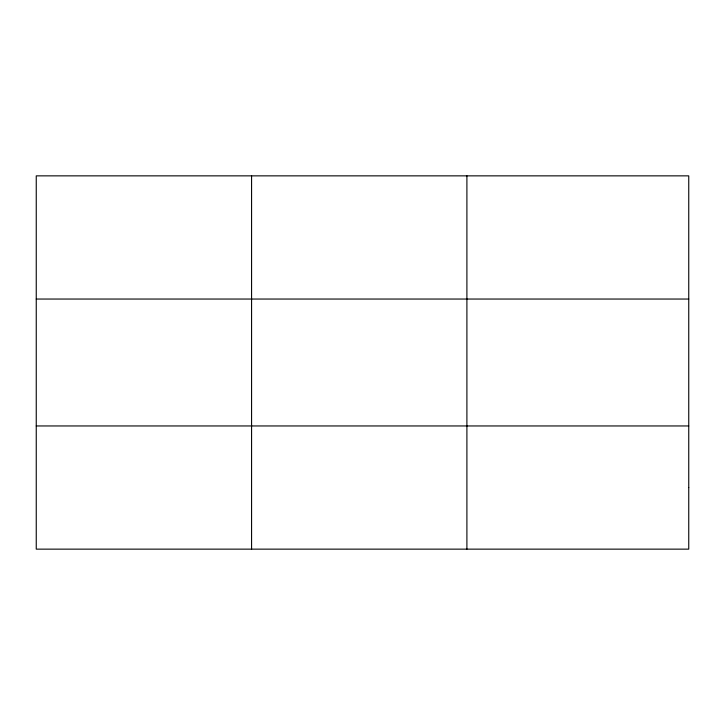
<?xml version="1.0" encoding="UTF-8"?>
<svg xmlns="http://www.w3.org/2000/svg" width="725" height="725" viewBox="0 0 725 725"><rect width="100%" height="100%" fill="white"/><g stroke="black" fill="none" stroke-linecap="round" stroke-linejoin="round"><path stroke-width="1.09" d="M251.575 175.858L251.575 549.142M466.9 175.858L466.9 549.142M36.25 299.044L688.75 299.044M36.25 425.956L688.75 425.956M688.75 487.553L688.75 549.142L36.25 549.142L36.25 175.858L688.75 175.858L688.75 487.553"/></g></svg>
